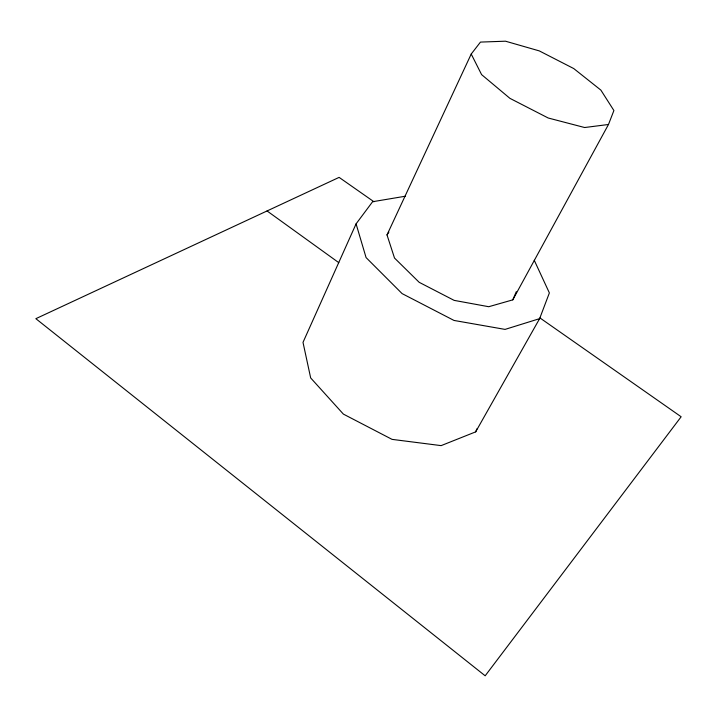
<?xml version="1.0" encoding="UTF-8"?>
<svg xmlns="http://www.w3.org/2000/svg" width="717" height="717" viewBox="0 0 717 717"><rect width="100%" height="100%" fill="white"/><g stroke="black" fill="none" stroke-linecap="round" stroke-linejoin="round"><path stroke-width="1.08" d="M405.571 196.189L372.607 201.719L356.08 223.856L303.004 342.368L310.667 377.922L343.38 414.103L392.047 439.369L441.134 445.624L475.667 431.867L539.623 318.644L549.374 292.921L534.255 260.289M608.482 124.489L613.904 110.535L600.873 90.109L573.734 68.554L539.292 50.898L505.503 41.201L480.471 42.088L471.221 54.035L387.001 234.907L394.511 258.039L419.185 282.319L454.148 300.378L488.743 306.715L512.789 299.858L608.482 124.489L584.642 127.527L548.2 118L509.921 98.346L481.6 74.622L471.221 54.035M475.667 431.867L476.895 428.847M512.789 299.858L516.294 291.694M387.001 234.907L388.883 232.147M539.623 318.644L505.055 329.399L454.004 320.445L402.103 293.612L366.073 257.573L356.08 223.856M373.96 201.764L339.114 177.377L35.85 318.68L485.176 675.799L681.15 416.765L539.937 317.927M267.065 210.95L338.791 262.664"/></g></svg>
